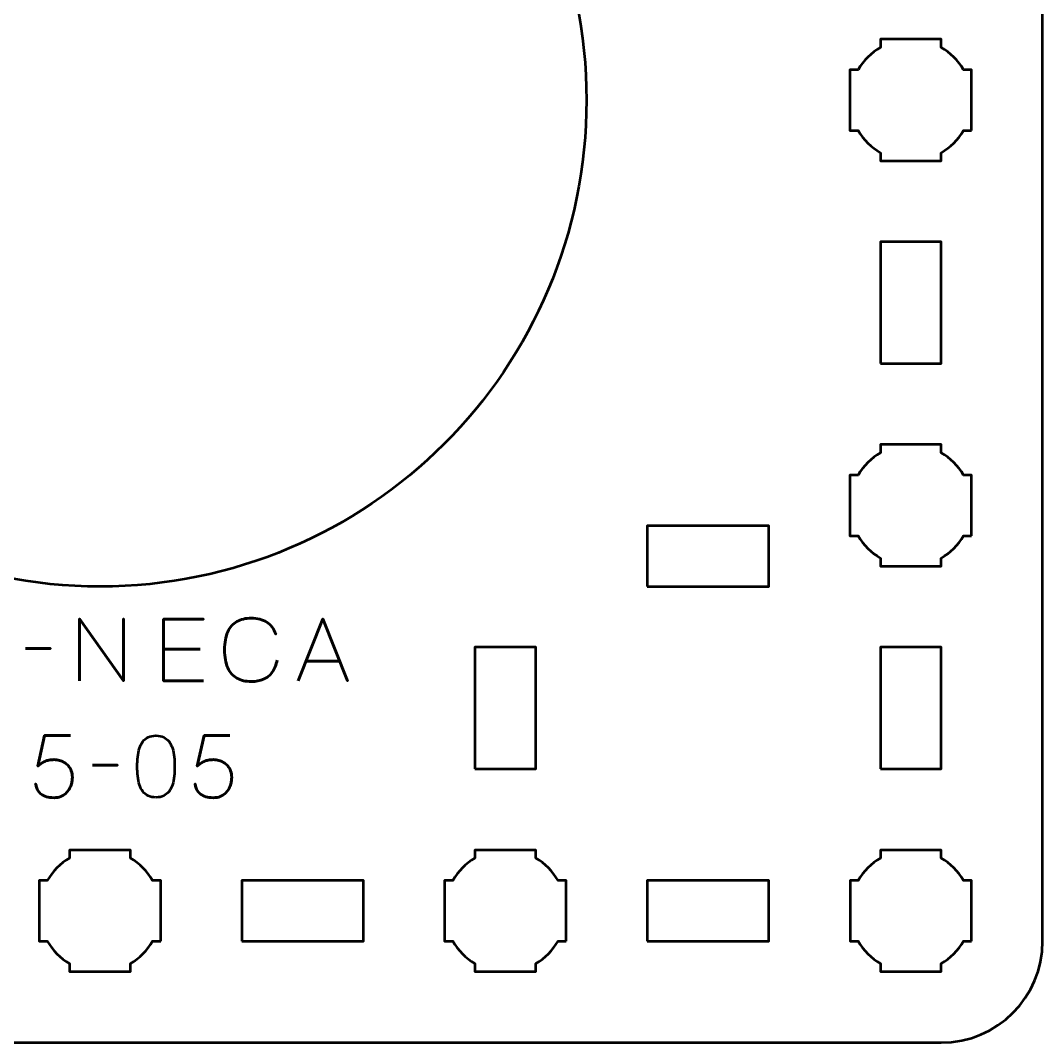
# Model space of a CAD drawing. Header units: centimetres. Extents: x -15.15 to -5.85, y -19.5 to -10.2.
# Drawn here: x -10.89 to -5.85, y -19.5 to -14.46 of the extents above; entities that cross this region are included whole.
import ezdxf

# ---------------------------------------------------------------- set-up
doc = ezdxf.new("R2010")
doc.units = ezdxf.units.CM
doc.header["$MEASUREMENT"] = 0
doc.layers.add('Layer 1', color=7, linetype='Continuous')

msp = doc.modelspace()

# ---------------------------------------------------------------- linework, layer by layer
at = {"layer": 'Layer 1', "lineweight": 53}
msp.add_ellipse((-10.5, -14.84998), major_axis=(0, 2.4), ratio=1, dxfattribs=at)
for points, knots in [([(-15.14999, -18.9999), (-15.14999, -18.9999), (-15.14999, -10.69994), (-15.14999, -10.69994), (-15.14999, -10.69994), (-15.14999, -10.42297), (-14.92689, -10.19998), (-14.64989, -10.19998), (-14.64989, -10.19998), (-14.64989, -10.19998), (-6.34998, -10.19998), (-6.34998, -10.19998), (-6.34998, -10.19998), (-6.07297, -10.19998), (-5.85002, -10.42297), (-5.85002, -10.69994), (-5.85002, -10.69994), (-5.85002, -10.69994), (-5.85002, -18.9999), (-5.85002, -18.9999), (-5.85002, -18.9999), (-5.85002, -19.2769), (-6.07297, -19.49999), (-6.34998, -19.49999), (-6.34998, -19.49999), (-6.34998, -19.49999), (-14.64989, -19.49999), (-14.64989, -19.49999), (-14.64989, -19.49999), (-14.92689, -19.49999), (-15.14999, -19.2769), (-15.14999, -18.9999)], [0, 0, 0, 0, 0.125, 0.125, 0.125, 0.125, 0.25, 0.25, 0.25, 0.25, 0.375, 0.375, 0.375, 0.375, 0.5, 0.5, 0.5, 0.5, 0.625, 0.625, 0.625, 0.625, 0.75, 0.75, 0.75, 0.75, 0.875, 0.875, 0.875, 0.875, 1, 1, 1, 1]), ([(-6.19996, -14.99994), (-6.19996, -14.99994), (-6.24007, -14.99994), (-6.24007, -14.99994), (-6.24007, -14.99994), (-6.26639, -15.04556), (-6.30441, -15.08344), (-6.34989, -15.10976), (-6.34989, -15.10976), (-6.34989, -15.10976), (-6.34989, -15.15001), (-6.34989, -15.15001), (-6.34989, -15.15001), (-6.34989, -15.15001), (-6.49996, -15.15001), (-6.49996, -15.15001), (-6.49996, -15.15001), (-6.49996, -15.15001), (-6.64989, -15.15001), (-6.64989, -15.15001), (-6.64989, -15.15001), (-6.64989, -15.15001), (-6.64989, -15.10976), (-6.64989, -15.10976), (-6.64989, -15.10976), (-6.6955, -15.08344), (-6.73343, -15.04556), (-6.75975, -14.99994), (-6.75975, -14.99994), (-6.75975, -14.99994), (-6.79996, -14.99994), (-6.79996, -14.99994), (-6.79996, -14.99994), (-6.79996, -14.99994), (-6.79996, -14.85001), (-6.79996, -14.85001), (-6.79996, -14.85001), (-6.79996, -14.85001), (-6.79996, -14.69994), (-6.79996, -14.69994), (-6.79996, -14.69994), (-6.79996, -14.69994), (-6.75975, -14.69994), (-6.75975, -14.69994), (-6.75975, -14.69994), (-6.73343, -14.65447), (-6.6955, -14.61644), (-6.64989, -14.59012), (-6.64989, -14.59012), (-6.64989, -14.59012), (-6.64989, -14.55001), (-6.64989, -14.55001), (-6.64989, -14.55001), (-6.64989, -14.55001), (-6.49996, -14.55001), (-6.49996, -14.55001), (-6.49996, -14.55001), (-6.49996, -14.55001), (-6.34989, -14.55001), (-6.34989, -14.55001), (-6.34989, -14.55001), (-6.34989, -14.55001), (-6.34989, -14.59012), (-6.34989, -14.59012), (-6.34989, -14.59012), (-6.30441, -14.61644), (-6.26639, -14.65447), (-6.24007, -14.69994), (-6.24007, -14.69994), (-6.24007, -14.69994), (-6.19996, -14.69994), (-6.19996, -14.69994), (-6.19996, -14.69994), (-6.19996, -14.69994), (-6.19996, -14.85001), (-6.19996, -14.85001), (-6.19996, -14.85001), (-6.19996, -14.85001), (-6.19996, -14.99994), (-6.19996, -14.99994)], [0, 0, 0, 0, 0.05, 0.05, 0.05, 0.05, 0.1, 0.1, 0.1, 0.1, 0.15, 0.15, 0.15, 0.15, 0.2, 0.2, 0.2, 0.2, 0.25, 0.25, 0.25, 0.25, 0.3, 0.3, 0.3, 0.3, 0.35, 0.35, 0.35, 0.35, 0.4, 0.4, 0.4, 0.4, 0.45, 0.45, 0.45, 0.45, 0.5, 0.5, 0.5, 0.5, 0.55, 0.55, 0.55, 0.55, 0.6, 0.6, 0.6, 0.6, 0.65, 0.65, 0.65, 0.65, 0.7, 0.7, 0.7, 0.7, 0.75, 0.75, 0.75, 0.75, 0.8, 0.8, 0.8, 0.8, 0.85, 0.85, 0.85, 0.85, 0.9, 0.9, 0.9, 0.9, 0.95, 0.95, 0.95, 0.95, 1, 1, 1, 1]), ([(-6.64989, -16.14993), (-6.64989, -16.14993), (-6.64989, -15.54992), (-6.64989, -15.54992), (-6.64989, -15.54992), (-6.64989, -15.54992), (-6.34989, -15.54992), (-6.34989, -15.54992), (-6.34989, -15.54992), (-6.34989, -15.54992), (-6.34989, -16.14993), (-6.34989, -16.14993), (-6.34989, -16.14993), (-6.34989, -16.14993), (-6.64989, -16.14993), (-6.64989, -16.14993)], [0, 0, 0, 0, 0.25, 0.25, 0.25, 0.25, 0.5, 0.5, 0.5, 0.5, 0.75, 0.75, 0.75, 0.75, 1, 1, 1, 1]), ([(-6.19996, -16.9999), (-6.19996, -16.9999), (-6.24007, -16.9999), (-6.24007, -16.9999), (-6.24007, -16.9999), (-6.26639, -17.04551), (-6.30441, -17.08343), (-6.34989, -17.10975), (-6.34989, -17.10975), (-6.34989, -17.10975), (-6.34989, -17.14997), (-6.34989, -17.14997), (-6.34989, -17.14997), (-6.34989, -17.14997), (-6.49996, -17.14997), (-6.49996, -17.14997), (-6.49996, -17.14997), (-6.49996, -17.14997), (-6.64989, -17.14997), (-6.64989, -17.14997), (-6.64989, -17.14997), (-6.64989, -17.14997), (-6.64989, -17.10975), (-6.64989, -17.10975), (-6.64989, -17.10975), (-6.6955, -17.08343), (-6.73343, -17.04551), (-6.75975, -16.9999), (-6.75975, -16.9999), (-6.75975, -16.9999), (-6.79996, -16.9999), (-6.79996, -16.9999), (-6.79996, -16.9999), (-6.79996, -16.9999), (-6.79996, -16.84997), (-6.79996, -16.84997), (-6.79996, -16.84997), (-6.79996, -16.84997), (-6.79996, -16.69989), (-6.79996, -16.69989), (-6.79996, -16.69989), (-6.79996, -16.69989), (-6.75975, -16.69989), (-6.75975, -16.69989), (-6.75975, -16.69989), (-6.73343, -16.65442), (-6.6955, -16.61639), (-6.64989, -16.59007), (-6.64989, -16.59007), (-6.64989, -16.59007), (-6.64989, -16.54996), (-6.64989, -16.54996), (-6.64989, -16.54996), (-6.64989, -16.54996), (-6.49996, -16.54996), (-6.49996, -16.54996), (-6.49996, -16.54996), (-6.49996, -16.54996), (-6.34989, -16.54996), (-6.34989, -16.54996), (-6.34989, -16.54996), (-6.34989, -16.54996), (-6.34989, -16.59007), (-6.34989, -16.59007), (-6.34989, -16.59007), (-6.30441, -16.61639), (-6.26639, -16.65442), (-6.24007, -16.69989), (-6.24007, -16.69989), (-6.24007, -16.69989), (-6.19996, -16.69989), (-6.19996, -16.69989), (-6.19996, -16.69989), (-6.19996, -16.69989), (-6.19996, -16.84997), (-6.19996, -16.84997), (-6.19996, -16.84997), (-6.19996, -16.84997), (-6.19996, -16.9999), (-6.19996, -16.9999)], [0, 0, 0, 0, 0.05, 0.05, 0.05, 0.05, 0.1, 0.1, 0.1, 0.1, 0.15, 0.15, 0.15, 0.15, 0.2, 0.2, 0.2, 0.2, 0.25, 0.25, 0.25, 0.25, 0.3, 0.3, 0.3, 0.3, 0.35, 0.35, 0.35, 0.35, 0.4, 0.4, 0.4, 0.4, 0.45, 0.45, 0.45, 0.45, 0.5, 0.5, 0.5, 0.5, 0.55, 0.55, 0.55, 0.55, 0.6, 0.6, 0.6, 0.6, 0.65, 0.65, 0.65, 0.65, 0.7, 0.7, 0.7, 0.7, 0.75, 0.75, 0.75, 0.75, 0.8, 0.8, 0.8, 0.8, 0.85, 0.85, 0.85, 0.85, 0.9, 0.9, 0.9, 0.9, 0.95, 0.95, 0.95, 0.95, 1, 1, 1, 1]), ([(-7.79994, -17.24994), (-7.79994, -17.24994), (-7.79994, -16.94994), (-7.79994, -16.94994), (-7.79994, -16.94994), (-7.79994, -16.94994), (-7.19995, -16.94994), (-7.19995, -16.94994), (-7.19995, -16.94994), (-7.19995, -16.94994), (-7.19995, -17.24994), (-7.19995, -17.24994), (-7.19995, -17.24994), (-7.19995, -17.24994), (-7.79994, -17.24994), (-7.79994, -17.24994)], [0, 0, 0, 0, 0.25, 0.25, 0.25, 0.25, 0.5, 0.5, 0.5, 0.5, 0.75, 0.75, 0.75, 0.75, 1, 1, 1, 1]), ([(-8.64989, -18.14993), (-8.64989, -18.14993), (-8.64989, -17.54992), (-8.64989, -17.54992), (-8.64989, -17.54992), (-8.64989, -17.54992), (-8.34989, -17.54992), (-8.34989, -17.54992), (-8.34989, -17.54992), (-8.34989, -17.54992), (-8.34989, -18.14993), (-8.34989, -18.14993), (-8.34989, -18.14993), (-8.34989, -18.14993), (-8.64989, -18.14993), (-8.64989, -18.14993)], [0, 0, 0, 0, 0.25, 0.25, 0.25, 0.25, 0.5, 0.5, 0.5, 0.5, 0.75, 0.75, 0.75, 0.75, 1, 1, 1, 1]), ([(-6.64989, -18.14995), (-6.64989, -18.14995), (-6.64989, -17.54995), (-6.64989, -17.54995), (-6.64989, -17.54995), (-6.64989, -17.54995), (-6.34989, -17.54995), (-6.34989, -17.54995), (-6.34989, -17.54995), (-6.34989, -17.54995), (-6.34989, -18.14995), (-6.34989, -18.14995), (-6.34989, -18.14995), (-6.34989, -18.14995), (-6.64989, -18.14995), (-6.64989, -18.14995)], [0, 0, 0, 0, 0.25, 0.25, 0.25, 0.25, 0.5, 0.5, 0.5, 0.5, 0.75, 0.75, 0.75, 0.75, 1, 1, 1, 1]), ([(-10.19989, -18.99994), (-10.19989, -18.99994), (-10.24015, -18.99994), (-10.24015, -18.99994), (-10.24015, -18.99994), (-10.26646, -19.04556), (-10.30449, -19.08344), (-10.34997, -19.10976), (-10.34997, -19.10976), (-10.34997, -19.10976), (-10.34997, -19.15001), (-10.34997, -19.15001), (-10.34997, -19.15001), (-10.34997, -19.15001), (-10.4999, -19.15001), (-10.4999, -19.15001), (-10.4999, -19.15001), (-10.4999, -19.15001), (-10.64997, -19.15001), (-10.64997, -19.15001), (-10.64997, -19.15001), (-10.64997, -19.15001), (-10.64997, -19.10976), (-10.64997, -19.10976), (-10.64997, -19.10976), (-10.69544, -19.08344), (-10.73347, -19.04556), (-10.75979, -18.99994), (-10.75979, -18.99994), (-10.75979, -18.99994), (-10.7999, -18.99994), (-10.7999, -18.99994), (-10.7999, -18.99994), (-10.7999, -18.99994), (-10.7999, -18.85001), (-10.7999, -18.85001), (-10.7999, -18.85001), (-10.7999, -18.85001), (-10.7999, -18.69994), (-10.7999, -18.69994), (-10.7999, -18.69994), (-10.7999, -18.69994), (-10.75979, -18.69994), (-10.75979, -18.69994), (-10.75979, -18.69994), (-10.73347, -18.65447), (-10.69544, -18.61644), (-10.64997, -18.59012), (-10.64997, -18.59012), (-10.64997, -18.59012), (-10.64997, -18.55001), (-10.64997, -18.55001), (-10.64997, -18.55001), (-10.64997, -18.55001), (-10.4999, -18.55001), (-10.4999, -18.55001), (-10.4999, -18.55001), (-10.4999, -18.55001), (-10.34997, -18.55001), (-10.34997, -18.55001), (-10.34997, -18.55001), (-10.34997, -18.55001), (-10.34997, -18.59012), (-10.34997, -18.59012), (-10.34997, -18.59012), (-10.30449, -18.61644), (-10.26646, -18.65447), (-10.24015, -18.69994), (-10.24015, -18.69994), (-10.24015, -18.69994), (-10.19989, -18.69994), (-10.19989, -18.69994), (-10.19989, -18.69994), (-10.19989, -18.69994), (-10.19989, -18.85001), (-10.19989, -18.85001), (-10.19989, -18.85001), (-10.19989, -18.85001), (-10.19989, -18.99994), (-10.19989, -18.99994)], [0, 0, 0, 0, 0.05, 0.05, 0.05, 0.05, 0.1, 0.1, 0.1, 0.1, 0.15, 0.15, 0.15, 0.15, 0.2, 0.2, 0.2, 0.2, 0.25, 0.25, 0.25, 0.25, 0.3, 0.3, 0.3, 0.3, 0.35, 0.35, 0.35, 0.35, 0.4, 0.4, 0.4, 0.4, 0.45, 0.45, 0.45, 0.45, 0.5, 0.5, 0.5, 0.5, 0.55, 0.55, 0.55, 0.55, 0.6, 0.6, 0.6, 0.6, 0.65, 0.65, 0.65, 0.65, 0.7, 0.7, 0.7, 0.7, 0.75, 0.75, 0.75, 0.75, 0.8, 0.8, 0.8, 0.8, 0.85, 0.85, 0.85, 0.85, 0.9, 0.9, 0.9, 0.9, 0.95, 0.95, 0.95, 0.95, 1, 1, 1, 1]), ([(-8.19989, -18.99994), (-8.19989, -18.99994), (-8.24015, -18.99994), (-8.24015, -18.99994), (-8.24015, -18.99994), (-8.26646, -19.04556), (-8.30449, -19.08344), (-8.34997, -19.10976), (-8.34997, -19.10976), (-8.34997, -19.10976), (-8.34997, -19.15001), (-8.34997, -19.15001), (-8.34997, -19.15001), (-8.34997, -19.15001), (-8.4999, -19.15001), (-8.4999, -19.15001), (-8.4999, -19.15001), (-8.4999, -19.15001), (-8.64997, -19.15001), (-8.64997, -19.15001), (-8.64997, -19.15001), (-8.64997, -19.15001), (-8.64997, -19.10976), (-8.64997, -19.10976), (-8.64997, -19.10976), (-8.69544, -19.08344), (-8.73347, -19.04556), (-8.75979, -18.99994), (-8.75979, -18.99994), (-8.75979, -18.99994), (-8.7999, -18.99994), (-8.7999, -18.99994), (-8.7999, -18.99994), (-8.7999, -18.99994), (-8.7999, -18.85001), (-8.7999, -18.85001), (-8.7999, -18.85001), (-8.7999, -18.85001), (-8.7999, -18.69994), (-8.7999, -18.69994), (-8.7999, -18.69994), (-8.7999, -18.69994), (-8.75979, -18.69994), (-8.75979, -18.69994), (-8.75979, -18.69994), (-8.73347, -18.65447), (-8.69544, -18.61644), (-8.64997, -18.59012), (-8.64997, -18.59012), (-8.64997, -18.59012), (-8.64997, -18.55001), (-8.64997, -18.55001), (-8.64997, -18.55001), (-8.64997, -18.55001), (-8.4999, -18.55001), (-8.4999, -18.55001), (-8.4999, -18.55001), (-8.4999, -18.55001), (-8.34997, -18.55001), (-8.34997, -18.55001), (-8.34997, -18.55001), (-8.34997, -18.55001), (-8.34997, -18.59012), (-8.34997, -18.59012), (-8.34997, -18.59012), (-8.30449, -18.61644), (-8.26646, -18.65447), (-8.24015, -18.69994), (-8.24015, -18.69994), (-8.24015, -18.69994), (-8.19989, -18.69994), (-8.19989, -18.69994), (-8.19989, -18.69994), (-8.19989, -18.69994), (-8.19989, -18.85001), (-8.19989, -18.85001), (-8.19989, -18.85001), (-8.19989, -18.85001), (-8.19989, -18.99994), (-8.19989, -18.99994)], [0, 0, 0, 0, 0.05, 0.05, 0.05, 0.05, 0.1, 0.1, 0.1, 0.1, 0.15, 0.15, 0.15, 0.15, 0.2, 0.2, 0.2, 0.2, 0.25, 0.25, 0.25, 0.25, 0.3, 0.3, 0.3, 0.3, 0.35, 0.35, 0.35, 0.35, 0.4, 0.4, 0.4, 0.4, 0.45, 0.45, 0.45, 0.45, 0.5, 0.5, 0.5, 0.5, 0.55, 0.55, 0.55, 0.55, 0.6, 0.6, 0.6, 0.6, 0.65, 0.65, 0.65, 0.65, 0.7, 0.7, 0.7, 0.7, 0.75, 0.75, 0.75, 0.75, 0.8, 0.8, 0.8, 0.8, 0.85, 0.85, 0.85, 0.85, 0.9, 0.9, 0.9, 0.9, 0.95, 0.95, 0.95, 0.95, 1, 1, 1, 1]), ([(-6.19989, -18.9999), (-6.19989, -18.9999), (-6.24015, -18.9999), (-6.24015, -18.9999), (-6.24015, -18.9999), (-6.26646, -19.04551), (-6.30449, -19.08343), (-6.34997, -19.10975), (-6.34997, -19.10975), (-6.34997, -19.10975), (-6.34997, -19.14997), (-6.34997, -19.14997), (-6.34997, -19.14997), (-6.34997, -19.14997), (-6.4999, -19.14997), (-6.4999, -19.14997), (-6.4999, -19.14997), (-6.4999, -19.14997), (-6.64997, -19.14997), (-6.64997, -19.14997), (-6.64997, -19.14997), (-6.64997, -19.14997), (-6.64997, -19.10975), (-6.64997, -19.10975), (-6.64997, -19.10975), (-6.69544, -19.08343), (-6.73347, -19.04551), (-6.75979, -18.9999), (-6.75979, -18.9999), (-6.75979, -18.9999), (-6.7999, -18.9999), (-6.7999, -18.9999), (-6.7999, -18.9999), (-6.7999, -18.9999), (-6.7999, -18.84997), (-6.7999, -18.84997), (-6.7999, -18.84997), (-6.7999, -18.84997), (-6.7999, -18.69989), (-6.7999, -18.69989), (-6.7999, -18.69989), (-6.7999, -18.69989), (-6.75979, -18.69989), (-6.75979, -18.69989), (-6.75979, -18.69989), (-6.73347, -18.65442), (-6.69544, -18.61639), (-6.64997, -18.59007), (-6.64997, -18.59007), (-6.64997, -18.59007), (-6.64997, -18.54996), (-6.64997, -18.54996), (-6.64997, -18.54996), (-6.64997, -18.54996), (-6.4999, -18.54996), (-6.4999, -18.54996), (-6.4999, -18.54996), (-6.4999, -18.54996), (-6.34997, -18.54996), (-6.34997, -18.54996), (-6.34997, -18.54996), (-6.34997, -18.54996), (-6.34997, -18.59007), (-6.34997, -18.59007), (-6.34997, -18.59007), (-6.30449, -18.61639), (-6.26646, -18.65442), (-6.24015, -18.69989), (-6.24015, -18.69989), (-6.24015, -18.69989), (-6.19989, -18.69989), (-6.19989, -18.69989), (-6.19989, -18.69989), (-6.19989, -18.69989), (-6.19989, -18.84997), (-6.19989, -18.84997), (-6.19989, -18.84997), (-6.19989, -18.84997), (-6.19989, -18.9999), (-6.19989, -18.9999)], [0, 0, 0, 0, 0.05, 0.05, 0.05, 0.05, 0.1, 0.1, 0.1, 0.1, 0.15, 0.15, 0.15, 0.15, 0.2, 0.2, 0.2, 0.2, 0.25, 0.25, 0.25, 0.25, 0.3, 0.3, 0.3, 0.3, 0.35, 0.35, 0.35, 0.35, 0.4, 0.4, 0.4, 0.4, 0.45, 0.45, 0.45, 0.45, 0.5, 0.5, 0.5, 0.5, 0.55, 0.55, 0.55, 0.55, 0.6, 0.6, 0.6, 0.6, 0.65, 0.65, 0.65, 0.65, 0.7, 0.7, 0.7, 0.7, 0.75, 0.75, 0.75, 0.75, 0.8, 0.8, 0.8, 0.8, 0.85, 0.85, 0.85, 0.85, 0.9, 0.9, 0.9, 0.9, 0.95, 0.95, 0.95, 0.95, 1, 1, 1, 1]), ([(-9.79994, -18.99994), (-9.79994, -18.99994), (-9.79994, -18.69994), (-9.79994, -18.69994), (-9.79994, -18.69994), (-9.79994, -18.69994), (-9.19995, -18.69994), (-9.19995, -18.69994), (-9.19995, -18.69994), (-9.19995, -18.69994), (-9.19995, -18.99994), (-9.19995, -18.99994), (-9.19995, -18.99994), (-9.19995, -18.99994), (-9.79994, -18.99994), (-9.79994, -18.99994)], [0, 0, 0, 0, 0.25, 0.25, 0.25, 0.25, 0.5, 0.5, 0.5, 0.5, 0.75, 0.75, 0.75, 0.75, 1, 1, 1, 1]), ([(-7.79994, -18.99994), (-7.79994, -18.99994), (-7.79994, -18.69994), (-7.79994, -18.69994), (-7.79994, -18.69994), (-7.79994, -18.69994), (-7.19995, -18.69994), (-7.19995, -18.69994), (-7.19995, -18.69994), (-7.19995, -18.69994), (-7.19995, -18.99994), (-7.19995, -18.99994), (-7.19995, -18.99994), (-7.19995, -18.99994), (-7.79994, -18.99994), (-7.79994, -18.99994)], [0, 0, 0, 0, 0.25, 0.25, 0.25, 0.25, 0.5, 0.5, 0.5, 0.5, 0.75, 0.75, 0.75, 0.75, 1, 1, 1, 1])]:
    msp.add_open_spline(points, degree=3, knots=knots, dxfattribs=at)
at = {"layer": 'Layer 1', "color": 5, "lineweight": 53}
for points, knots in [([(-10.60118, -17.71517), (-10.60118, -17.71517), (-10.60118, -17.40995), (-10.60118, -17.40995), (-10.60118, -17.40995), (-10.60118, -17.40995), (-10.38359, -17.71517), (-10.38359, -17.71517), (-10.38359, -17.71517), (-10.38359, -17.71517), (-10.38359, -17.40995), (-10.38359, -17.40995), (-10.38359, -17.40995), (-10.38359, -17.40995), (-10.38359, -17.71517), (-10.38359, -17.71517), (-10.38359, -17.71517), (-10.38359, -17.71517), (-10.60118, -17.40995), (-10.60118, -17.40995), (-10.60118, -17.40995), (-10.60118, -17.40995), (-10.60118, -17.71517), (-10.60118, -17.71517)], [0, 0, 0, 0, 0.1666667, 0.1666667, 0.1666667, 0.1666667, 0.3333333, 0.3333333, 0.3333333, 0.3333333, 0.5, 0.5, 0.5, 0.5, 0.6666667, 0.6666667, 0.6666667, 0.6666667, 0.8333333, 0.8333333, 0.8333333, 0.8333333, 1, 1, 1, 1]), ([(-9.98862, -17.71517), (-9.98862, -17.71517), (-10.18589, -17.71517), (-10.18589, -17.71517), (-10.18589, -17.71517), (-10.18589, -17.71517), (-10.18589, -17.41164), (-10.18589, -17.41164), (-10.18589, -17.41164), (-10.18589, -17.41164), (-9.98862, -17.41164), (-9.98862, -17.41164), (-9.98862, -17.41164), (-9.98862, -17.41164), (-10.18589, -17.41164), (-10.18589, -17.41164), (-10.18589, -17.41164), (-10.18589, -17.41164), (-10.18589, -17.71517), (-10.18589, -17.71517), (-10.18589, -17.71517), (-10.18589, -17.71517), (-9.98862, -17.71517), (-9.98862, -17.71517)], [0, 0, 0, 0, 0.1666667, 0.1666667, 0.1666667, 0.1666667, 0.3333333, 0.3333333, 0.3333333, 0.3333333, 0.5, 0.5, 0.5, 0.5, 0.6666667, 0.6666667, 0.6666667, 0.6666667, 0.8333333, 0.8333333, 0.8333333, 0.8333333, 1, 1, 1, 1]), ([(-9.62625, -17.61272), (-9.63077, -17.63692), (-9.63867, -17.65689), (-9.64975, -17.67255), (-9.64975, -17.67255), (-9.66089, -17.68815), (-9.67515, -17.69972), (-9.6925, -17.70727), (-9.6925, -17.70727), (-9.70979, -17.71482), (-9.73011, -17.71863), (-9.75325, -17.71856), (-9.75325, -17.71856), (-9.7814, -17.71863), (-9.80532, -17.71319), (-9.82494, -17.70212), (-9.82494, -17.70212), (-9.84455, -17.69111), (-9.85951, -17.67411), (-9.86981, -17.65104), (-9.86981, -17.65104), (-9.88011, -17.62796), (-9.88526, -17.5984), (-9.88533, -17.56235), (-9.88533, -17.56235), (-9.88526, -17.52644), (-9.88011, -17.49694), (-9.86981, -17.47387), (-9.86981, -17.47387), (-9.85951, -17.4508), (-9.84455, -17.43373), (-9.82494, -17.42265), (-9.82494, -17.42265), (-9.80532, -17.41157), (-9.7814, -17.40607), (-9.75325, -17.40614), (-9.75325, -17.40614), (-9.72312, -17.40607), (-9.69787, -17.41249), (-9.67755, -17.4254), (-9.67755, -17.4254), (-9.6573, -17.43831), (-9.64241, -17.45828), (-9.63303, -17.4853), (-9.63303, -17.4853), (-9.64241, -17.45828), (-9.6573, -17.43831), (-9.67755, -17.4254), (-9.67755, -17.4254), (-9.69787, -17.41249), (-9.72312, -17.40607), (-9.75325, -17.40614), (-9.75325, -17.40614), (-9.7814, -17.40607), (-9.80532, -17.41157), (-9.82494, -17.42265), (-9.82494, -17.42265), (-9.84455, -17.43373), (-9.85951, -17.4508), (-9.86981, -17.47387), (-9.86981, -17.47387), (-9.88011, -17.49694), (-9.88526, -17.52644), (-9.88533, -17.56235), (-9.88533, -17.56235), (-9.88526, -17.5984), (-9.88011, -17.62796), (-9.86981, -17.65104), (-9.86981, -17.65104), (-9.85951, -17.67411), (-9.84455, -17.69111), (-9.82494, -17.70212), (-9.82494, -17.70212), (-9.80532, -17.71319), (-9.7814, -17.71863), (-9.75325, -17.71856), (-9.75325, -17.71856), (-9.73011, -17.71863), (-9.70979, -17.71482), (-9.6925, -17.70727), (-9.6925, -17.70727), (-9.67515, -17.69972), (-9.66089, -17.68815), (-9.64975, -17.67255), (-9.64975, -17.67255), (-9.63867, -17.65689), (-9.63077, -17.63692), (-9.62625, -17.61272)], [0, 0, 0, 0, 0.0454545, 0.0454545, 0.0454545, 0.0454545, 0.0909091, 0.0909091, 0.0909091, 0.0909091, 0.1363636, 0.1363636, 0.1363636, 0.1363636, 0.1818182, 0.1818182, 0.1818182, 0.1818182, 0.2272727, 0.2272727, 0.2272727, 0.2272727, 0.2727273, 0.2727273, 0.2727273, 0.2727273, 0.3181818, 0.3181818, 0.3181818, 0.3181818, 0.3636364, 0.3636364, 0.3636364, 0.3636364, 0.4090909, 0.4090909, 0.4090909, 0.4090909, 0.4545455, 0.4545455, 0.4545455, 0.4545455, 0.5, 0.5, 0.5, 0.5, 0.5454545, 0.5454545, 0.5454545, 0.5454545, 0.5909091, 0.5909091, 0.5909091, 0.5909091, 0.6363636, 0.6363636, 0.6363636, 0.6363636, 0.6818182, 0.6818182, 0.6818182, 0.6818182, 0.7272727, 0.7272727, 0.7272727, 0.7272727, 0.7727273, 0.7727273, 0.7727273, 0.7727273, 0.8181818, 0.8181818, 0.8181818, 0.8181818, 0.8636364, 0.8636364, 0.8636364, 0.8636364, 0.9090909, 0.9090909, 0.9090909, 0.9090909, 0.9545455, 0.9545455, 0.9545455, 0.9545455, 1, 1, 1, 1]), ([(-9.52211, -17.71517), (-9.52211, -17.71517), (-9.40104, -17.40995), (-9.40104, -17.40995), (-9.40104, -17.40995), (-9.40104, -17.40995), (-9.27954, -17.71517), (-9.27954, -17.71517), (-9.27954, -17.71517), (-9.27954, -17.71517), (-9.40104, -17.40995), (-9.40104, -17.40995), (-9.40104, -17.40995), (-9.40104, -17.40995), (-9.52211, -17.71517), (-9.52211, -17.71517)], [0, 0, 0, 0, 0.25, 0.25, 0.25, 0.25, 0.5, 0.5, 0.5, 0.5, 0.75, 0.75, 0.75, 0.75, 1, 1, 1, 1]), ([(-10.86703, -17.55557), (-10.86703, -17.55557), (-10.74384, -17.55557), (-10.74384, -17.55557), (-10.74384, -17.55557), (-10.74384, -17.55557), (-10.86703, -17.55557), (-10.86703, -17.55557)], [0, 0, 0, 0, 0.5, 0.5, 0.5, 0.5, 1, 1, 1, 1]), ([(-10.00555, -17.55896), (-10.00555, -17.55896), (-10.18589, -17.55896), (-10.18589, -17.55896), (-10.18589, -17.55896), (-10.18589, -17.55896), (-10.00555, -17.55896), (-10.00555, -17.55896)], [0, 0, 0, 0, 0.5, 0.5, 0.5, 0.5, 1, 1, 1, 1]), ([(-9.48401, -17.61907), (-9.48401, -17.61907), (-9.31807, -17.61907), (-9.31807, -17.61907), (-9.31807, -17.61907), (-9.31807, -17.61907), (-9.48401, -17.61907), (-9.48401, -17.61907)], [0, 0, 0, 0, 0.5, 0.5, 0.5, 0.5, 1, 1, 1, 1]), ([(-10.64584, -17.98526), (-10.64584, -17.98526), (-10.77284, -17.98526), (-10.77284, -17.98526), (-10.77284, -17.98526), (-10.77284, -17.98526), (-10.80671, -18.13681), (-10.80671, -18.13681), (-10.80671, -18.13681), (-10.80078, -18.13173), (-10.79514, -18.12715), (-10.7897, -18.12312), (-10.7897, -18.12312), (-10.78434, -18.1191), (-10.7787, -18.11572), (-10.7727, -18.11289), (-10.7727, -18.11289), (-10.76677, -18.11007), (-10.76, -18.10795), (-10.75238, -18.10647), (-10.75238, -18.10647), (-10.74483, -18.10499), (-10.7358, -18.10421), (-10.72543, -18.10421), (-10.72543, -18.10421), (-10.71696, -18.10421), (-10.70849, -18.10534), (-10.70003, -18.10767), (-10.70003, -18.10767), (-10.69156, -18.10993), (-10.68352, -18.11339), (-10.6759, -18.11797), (-10.6759, -18.11797), (-10.66821, -18.12263), (-10.66143, -18.12842), (-10.65551, -18.1354), (-10.65551, -18.1354), (-10.64951, -18.14239), (-10.64478, -18.15057), (-10.6414, -18.15995), (-10.6414, -18.15995), (-10.63794, -18.16934), (-10.63618, -18.17999), (-10.63611, -18.19184), (-10.63611, -18.19184), (-10.63603, -18.19622), (-10.63653, -18.20172), (-10.63752, -18.20821), (-10.63752, -18.20821), (-10.63843, -18.2147), (-10.64013, -18.22176), (-10.64253, -18.22924), (-10.64253, -18.22924), (-10.64492, -18.23672), (-10.64831, -18.24413), (-10.65261, -18.25146), (-10.65261, -18.25146), (-10.65692, -18.2588), (-10.66242, -18.2655), (-10.66905, -18.27157), (-10.66905, -18.27157), (-10.67569, -18.27764), (-10.68373, -18.28251), (-10.69311, -18.28618), (-10.69311, -18.28618), (-10.70257, -18.28977), (-10.71365, -18.29168), (-10.72627, -18.29175), (-10.72627, -18.29175), (-10.74137, -18.29168), (-10.75407, -18.29006), (-10.76437, -18.28702), (-10.76437, -18.28702), (-10.77468, -18.28392), (-10.78307, -18.2799), (-10.78956, -18.27482), (-10.78956, -18.27482), (-10.79612, -18.26974), (-10.8012, -18.26416), (-10.80487, -18.2581), (-10.80487, -18.2581), (-10.80854, -18.25203), (-10.81129, -18.24596), (-10.81313, -18.23989), (-10.81313, -18.23989), (-10.81496, -18.23382), (-10.81637, -18.22825), (-10.81729, -18.22317), (-10.81729, -18.22317), (-10.81637, -18.22825), (-10.81496, -18.23382), (-10.81313, -18.23989), (-10.81313, -18.23989), (-10.81129, -18.24596), (-10.80854, -18.25203), (-10.80487, -18.2581), (-10.80487, -18.2581), (-10.8012, -18.26416), (-10.79612, -18.26974), (-10.78956, -18.27482), (-10.78956, -18.27482), (-10.78307, -18.2799), (-10.77468, -18.28392), (-10.76437, -18.28702), (-10.76437, -18.28702), (-10.75407, -18.29006), (-10.74137, -18.29168), (-10.72627, -18.29175), (-10.72627, -18.29175), (-10.71365, -18.29168), (-10.70257, -18.28977), (-10.69311, -18.28618), (-10.69311, -18.28618), (-10.68373, -18.28251), (-10.67569, -18.27764), (-10.66905, -18.27157), (-10.66905, -18.27157), (-10.66242, -18.2655), (-10.65692, -18.2588), (-10.65261, -18.25146), (-10.65261, -18.25146), (-10.64831, -18.24413), (-10.64492, -18.23672), (-10.64253, -18.22924), (-10.64253, -18.22924), (-10.64013, -18.22176), (-10.63843, -18.2147), (-10.63752, -18.20821), (-10.63752, -18.20821), (-10.63653, -18.20172), (-10.63603, -18.19622), (-10.63611, -18.19184), (-10.63611, -18.19184), (-10.63618, -18.17999), (-10.63794, -18.16934), (-10.6414, -18.15995), (-10.6414, -18.15995), (-10.64478, -18.15057), (-10.64951, -18.14239), (-10.65551, -18.1354), (-10.65551, -18.1354), (-10.66143, -18.12842), (-10.66821, -18.12263), (-10.6759, -18.11797), (-10.6759, -18.11797), (-10.68352, -18.11339), (-10.69156, -18.10993), (-10.70003, -18.10767), (-10.70003, -18.10767), (-10.70849, -18.10534), (-10.71696, -18.10421), (-10.72543, -18.10421), (-10.72543, -18.10421), (-10.7358, -18.10421), (-10.74483, -18.10499), (-10.75238, -18.10647), (-10.75238, -18.10647), (-10.76, -18.10795), (-10.76677, -18.11007), (-10.7727, -18.11289), (-10.7727, -18.11289), (-10.7787, -18.11572), (-10.78434, -18.1191), (-10.7897, -18.12312), (-10.7897, -18.12312), (-10.79514, -18.12715), (-10.80078, -18.13173), (-10.80671, -18.13681), (-10.80671, -18.13681), (-10.80671, -18.13681), (-10.77284, -17.98526), (-10.77284, -17.98526), (-10.77284, -17.98526), (-10.77284, -17.98526), (-10.64584, -17.98526), (-10.64584, -17.98526)], [0, 0, 0, 0, 0.0227273, 0.0227273, 0.0227273, 0.0227273, 0.0454545, 0.0454545, 0.0454545, 0.0454545, 0.0681818, 0.0681818, 0.0681818, 0.0681818, 0.0909091, 0.0909091, 0.0909091, 0.0909091, 0.1136364, 0.1136364, 0.1136364, 0.1136364, 0.1363636, 0.1363636, 0.1363636, 0.1363636, 0.1590909, 0.1590909, 0.1590909, 0.1590909, 0.1818182, 0.1818182, 0.1818182, 0.1818182, 0.2045455, 0.2045455, 0.2045455, 0.2045455, 0.2272727, 0.2272727, 0.2272727, 0.2272727, 0.25, 0.25, 0.25, 0.25, 0.2727273, 0.2727273, 0.2727273, 0.2727273, 0.2954545, 0.2954545, 0.2954545, 0.2954545, 0.3181818, 0.3181818, 0.3181818, 0.3181818, 0.3409091, 0.3409091, 0.3409091, 0.3409091, 0.3636364, 0.3636364, 0.3636364, 0.3636364, 0.3863636, 0.3863636, 0.3863636, 0.3863636, 0.4090909, 0.4090909, 0.4090909, 0.4090909, 0.4318182, 0.4318182, 0.4318182, 0.4318182, 0.4545455, 0.4545455, 0.4545455, 0.4545455, 0.4772727, 0.4772727, 0.4772727, 0.4772727, 0.5, 0.5, 0.5, 0.5, 0.5227273, 0.5227273, 0.5227273, 0.5227273, 0.5454545, 0.5454545, 0.5454545, 0.5454545, 0.5681818, 0.5681818, 0.5681818, 0.5681818, 0.5909091, 0.5909091, 0.5909091, 0.5909091, 0.6136364, 0.6136364, 0.6136364, 0.6136364, 0.6363636, 0.6363636, 0.6363636, 0.6363636, 0.6590909, 0.6590909, 0.6590909, 0.6590909, 0.6818182, 0.6818182, 0.6818182, 0.6818182, 0.7045455, 0.7045455, 0.7045455, 0.7045455, 0.7272727, 0.7272727, 0.7272727, 0.7272727, 0.75, 0.75, 0.75, 0.75, 0.7727273, 0.7727273, 0.7727273, 0.7727273, 0.7954545, 0.7954545, 0.7954545, 0.7954545, 0.8181818, 0.8181818, 0.8181818, 0.8181818, 0.8409091, 0.8409091, 0.8409091, 0.8409091, 0.8636364, 0.8636364, 0.8636364, 0.8636364, 0.8863636, 0.8863636, 0.8863636, 0.8863636, 0.9090909, 0.9090909, 0.9090909, 0.9090909, 0.9318182, 0.9318182, 0.9318182, 0.9318182, 0.9545455, 0.9545455, 0.9545455, 0.9545455, 0.9772727, 0.9772727, 0.9772727, 0.9772727, 1, 1, 1, 1]), ([(-10.22378, -18.29048), (-10.20897, -18.29041), (-10.1962, -18.2878), (-10.18554, -18.28272), (-10.18554, -18.28272), (-10.17496, -18.27764), (-10.16614, -18.27037), (-10.15909, -18.26113), (-10.15909, -18.26113), (-10.1521, -18.25182), (-10.1466, -18.24081), (-10.14251, -18.22811), (-10.14251, -18.22811), (-10.13848, -18.21541), (-10.13559, -18.20151), (-10.13397, -18.18627), (-10.13397, -18.18627), (-10.13227, -18.17103), (-10.13143, -18.15501), (-10.1315, -18.13808), (-10.1315, -18.13808), (-10.13143, -18.12122), (-10.13227, -18.1052), (-10.13397, -18.09003), (-10.13397, -18.09003), (-10.13559, -18.07486), (-10.13848, -18.06089), (-10.14251, -18.04819), (-10.14251, -18.04819), (-10.1466, -18.03556), (-10.1521, -18.02456), (-10.15909, -18.01517), (-10.15909, -18.01517), (-10.16614, -18.00586), (-10.17496, -17.99859), (-10.18554, -17.99351), (-10.18554, -17.99351), (-10.1962, -17.98836), (-10.20897, -17.98575), (-10.22378, -17.98568), (-10.22378, -17.98568), (-10.2386, -17.98575), (-10.25137, -17.98836), (-10.26203, -17.99351), (-10.26203, -17.99351), (-10.27261, -17.99859), (-10.28143, -18.00586), (-10.28848, -18.01517), (-10.28848, -18.01517), (-10.29547, -18.02456), (-10.30097, -18.03556), (-10.30506, -18.04819), (-10.30506, -18.04819), (-10.30909, -18.06089), (-10.31198, -18.07486), (-10.3136, -18.09003), (-10.3136, -18.09003), (-10.31529, -18.1052), (-10.31614, -18.12122), (-10.31607, -18.13808), (-10.31607, -18.13808), (-10.31614, -18.15501), (-10.31529, -18.17103), (-10.3136, -18.18627), (-10.3136, -18.18627), (-10.31198, -18.20151), (-10.30909, -18.21541), (-10.30506, -18.22811), (-10.30506, -18.22811), (-10.30097, -18.24081), (-10.29547, -18.25182), (-10.28848, -18.26113), (-10.28848, -18.26113), (-10.28143, -18.27037), (-10.27261, -18.27764), (-10.26203, -18.28272), (-10.26203, -18.28272), (-10.25137, -18.2878), (-10.2386, -18.29041), (-10.22378, -18.29048)], [0, 0, 0, 0, 0.05, 0.05, 0.05, 0.05, 0.1, 0.1, 0.1, 0.1, 0.15, 0.15, 0.15, 0.15, 0.2, 0.2, 0.2, 0.2, 0.25, 0.25, 0.25, 0.25, 0.3, 0.3, 0.3, 0.3, 0.35, 0.35, 0.35, 0.35, 0.4, 0.4, 0.4, 0.4, 0.45, 0.45, 0.45, 0.45, 0.5, 0.5, 0.5, 0.5, 0.55, 0.55, 0.55, 0.55, 0.6, 0.6, 0.6, 0.6, 0.65, 0.65, 0.65, 0.65, 0.7, 0.7, 0.7, 0.7, 0.75, 0.75, 0.75, 0.75, 0.8, 0.8, 0.8, 0.8, 0.85, 0.85, 0.85, 0.85, 0.9, 0.9, 0.9, 0.9, 0.95, 0.95, 0.95, 0.95, 1, 1, 1, 1]), ([(-10.22378, -18.29048), (-10.20897, -18.29041), (-10.1962, -18.2878), (-10.18554, -18.28272), (-10.18554, -18.28272), (-10.17496, -18.27764), (-10.16614, -18.27037), (-10.15909, -18.26113), (-10.15909, -18.26113), (-10.1521, -18.25182), (-10.1466, -18.24081), (-10.14251, -18.22811), (-10.14251, -18.22811), (-10.13848, -18.21541), (-10.13559, -18.20151), (-10.13397, -18.18627), (-10.13397, -18.18627), (-10.13227, -18.17103), (-10.13143, -18.15501), (-10.1315, -18.13808), (-10.1315, -18.13808), (-10.13143, -18.12122), (-10.13227, -18.1052), (-10.13397, -18.09003), (-10.13397, -18.09003), (-10.13559, -18.07486), (-10.13848, -18.06089), (-10.14251, -18.04819), (-10.14251, -18.04819), (-10.1466, -18.03556), (-10.1521, -18.02456), (-10.15909, -18.01517), (-10.15909, -18.01517), (-10.16614, -18.00586), (-10.17496, -17.99859), (-10.18554, -17.99351), (-10.18554, -17.99351), (-10.1962, -17.98836), (-10.20897, -17.98575), (-10.22378, -17.98568), (-10.22378, -17.98568), (-10.2386, -17.98575), (-10.25137, -17.98836), (-10.26203, -17.99351), (-10.26203, -17.99351), (-10.27261, -17.99859), (-10.28143, -18.00586), (-10.28848, -18.01517), (-10.28848, -18.01517), (-10.29547, -18.02456), (-10.30097, -18.03556), (-10.30506, -18.04819), (-10.30506, -18.04819), (-10.30909, -18.06089), (-10.31198, -18.07486), (-10.3136, -18.09003), (-10.3136, -18.09003), (-10.31529, -18.1052), (-10.31614, -18.12122), (-10.31607, -18.13808), (-10.31607, -18.13808), (-10.31614, -18.15501), (-10.31529, -18.17103), (-10.3136, -18.18627), (-10.3136, -18.18627), (-10.31198, -18.20151), (-10.30909, -18.21541), (-10.30506, -18.22811), (-10.30506, -18.22811), (-10.30097, -18.24081), (-10.29547, -18.25182), (-10.28848, -18.26113), (-10.28848, -18.26113), (-10.28143, -18.27037), (-10.27261, -18.27764), (-10.26203, -18.28272), (-10.26203, -18.28272), (-10.25137, -18.2878), (-10.2386, -18.29041), (-10.22378, -18.29048)], [0, 0, 0, 0, 0.05, 0.05, 0.05, 0.05, 0.1, 0.1, 0.1, 0.1, 0.15, 0.15, 0.15, 0.15, 0.2, 0.2, 0.2, 0.2, 0.25, 0.25, 0.25, 0.25, 0.3, 0.3, 0.3, 0.3, 0.35, 0.35, 0.35, 0.35, 0.4, 0.4, 0.4, 0.4, 0.45, 0.45, 0.45, 0.45, 0.5, 0.5, 0.5, 0.5, 0.55, 0.55, 0.55, 0.55, 0.6, 0.6, 0.6, 0.6, 0.65, 0.65, 0.65, 0.65, 0.7, 0.7, 0.7, 0.7, 0.75, 0.75, 0.75, 0.75, 0.8, 0.8, 0.8, 0.8, 0.85, 0.85, 0.85, 0.85, 0.9, 0.9, 0.9, 0.9, 0.95, 0.95, 0.95, 0.95, 1, 1, 1, 1]), ([(-9.85972, -17.98526), (-9.85972, -17.98526), (-9.98672, -17.98526), (-9.98672, -17.98526), (-9.98672, -17.98526), (-9.98672, -17.98526), (-10.02059, -18.13681), (-10.02059, -18.13681), (-10.02059, -18.13681), (-10.01466, -18.13173), (-10.00902, -18.12715), (-10.00358, -18.12312), (-10.00358, -18.12312), (-9.99822, -18.1191), (-9.99258, -18.11572), (-9.98658, -18.11289), (-9.98658, -18.11289), (-9.98065, -18.11007), (-9.97388, -18.10795), (-9.96626, -18.10647), (-9.96626, -18.10647), (-9.95871, -18.10499), (-9.94968, -18.10421), (-9.93931, -18.10421), (-9.93931, -18.10421), (-9.93084, -18.10421), (-9.92237, -18.10534), (-9.91391, -18.10767), (-9.91391, -18.10767), (-9.90544, -18.10993), (-9.8974, -18.11339), (-9.88978, -18.11797), (-9.88978, -18.11797), (-9.88209, -18.12263), (-9.87531, -18.12842), (-9.86939, -18.1354), (-9.86939, -18.1354), (-9.86339, -18.14239), (-9.85866, -18.15057), (-9.85528, -18.15995), (-9.85528, -18.15995), (-9.85182, -18.16934), (-9.85006, -18.17999), (-9.84999, -18.19184), (-9.84999, -18.19184), (-9.84991, -18.19622), (-9.85041, -18.20172), (-9.8514, -18.20821), (-9.8514, -18.20821), (-9.85231, -18.2147), (-9.85401, -18.22176), (-9.85641, -18.22924), (-9.85641, -18.22924), (-9.8588, -18.23672), (-9.86219, -18.24413), (-9.86649, -18.25146), (-9.86649, -18.25146), (-9.8708, -18.2588), (-9.8763, -18.2655), (-9.88293, -18.27157), (-9.88293, -18.27157), (-9.88957, -18.27764), (-9.89761, -18.28251), (-9.90699, -18.28618), (-9.90699, -18.28618), (-9.91645, -18.28977), (-9.92753, -18.29168), (-9.94015, -18.29175), (-9.94015, -18.29175), (-9.95525, -18.29168), (-9.96795, -18.29006), (-9.97825, -18.28702), (-9.97825, -18.28702), (-9.98856, -18.28392), (-9.99695, -18.2799), (-10.00344, -18.27482), (-10.00344, -18.27482), (-10.01, -18.26974), (-10.01508, -18.26416), (-10.01875, -18.2581), (-10.01875, -18.2581), (-10.02242, -18.25203), (-10.02517, -18.24596), (-10.02701, -18.23989), (-10.02701, -18.23989), (-10.02884, -18.23382), (-10.03025, -18.22825), (-10.03117, -18.22317), (-10.03117, -18.22317), (-10.03025, -18.22825), (-10.02884, -18.23382), (-10.02701, -18.23989), (-10.02701, -18.23989), (-10.02517, -18.24596), (-10.02242, -18.25203), (-10.01875, -18.2581), (-10.01875, -18.2581), (-10.01508, -18.26416), (-10.01, -18.26974), (-10.00344, -18.27482), (-10.00344, -18.27482), (-9.99695, -18.2799), (-9.98856, -18.28392), (-9.97825, -18.28702), (-9.97825, -18.28702), (-9.96795, -18.29006), (-9.95525, -18.29168), (-9.94015, -18.29175), (-9.94015, -18.29175), (-9.92753, -18.29168), (-9.91645, -18.28977), (-9.90699, -18.28618), (-9.90699, -18.28618), (-9.89761, -18.28251), (-9.88957, -18.27764), (-9.88293, -18.27157), (-9.88293, -18.27157), (-9.8763, -18.2655), (-9.8708, -18.2588), (-9.86649, -18.25146), (-9.86649, -18.25146), (-9.86219, -18.24413), (-9.8588, -18.23672), (-9.85641, -18.22924), (-9.85641, -18.22924), (-9.85401, -18.22176), (-9.85231, -18.2147), (-9.8514, -18.20821), (-9.8514, -18.20821), (-9.85041, -18.20172), (-9.84991, -18.19622), (-9.84999, -18.19184), (-9.84999, -18.19184), (-9.85006, -18.17999), (-9.85182, -18.16934), (-9.85528, -18.15995), (-9.85528, -18.15995), (-9.85866, -18.15057), (-9.86339, -18.14239), (-9.86939, -18.1354), (-9.86939, -18.1354), (-9.87531, -18.12842), (-9.88209, -18.12263), (-9.88978, -18.11797), (-9.88978, -18.11797), (-9.8974, -18.11339), (-9.90544, -18.10993), (-9.91391, -18.10767), (-9.91391, -18.10767), (-9.92237, -18.10534), (-9.93084, -18.10421), (-9.93931, -18.10421), (-9.93931, -18.10421), (-9.94968, -18.10421), (-9.95871, -18.10499), (-9.96626, -18.10647), (-9.96626, -18.10647), (-9.97388, -18.10795), (-9.98065, -18.11007), (-9.98658, -18.11289), (-9.98658, -18.11289), (-9.99258, -18.11572), (-9.99822, -18.1191), (-10.00358, -18.12312), (-10.00358, -18.12312), (-10.00902, -18.12715), (-10.01466, -18.13173), (-10.02059, -18.13681), (-10.02059, -18.13681), (-10.02059, -18.13681), (-9.98672, -17.98526), (-9.98672, -17.98526), (-9.98672, -17.98526), (-9.98672, -17.98526), (-9.85972, -17.98526), (-9.85972, -17.98526)], [0, 0, 0, 0, 0.0227273, 0.0227273, 0.0227273, 0.0227273, 0.0454545, 0.0454545, 0.0454545, 0.0454545, 0.0681818, 0.0681818, 0.0681818, 0.0681818, 0.0909091, 0.0909091, 0.0909091, 0.0909091, 0.1136364, 0.1136364, 0.1136364, 0.1136364, 0.1363636, 0.1363636, 0.1363636, 0.1363636, 0.1590909, 0.1590909, 0.1590909, 0.1590909, 0.1818182, 0.1818182, 0.1818182, 0.1818182, 0.2045455, 0.2045455, 0.2045455, 0.2045455, 0.2272727, 0.2272727, 0.2272727, 0.2272727, 0.25, 0.25, 0.25, 0.25, 0.2727273, 0.2727273, 0.2727273, 0.2727273, 0.2954545, 0.2954545, 0.2954545, 0.2954545, 0.3181818, 0.3181818, 0.3181818, 0.3181818, 0.3409091, 0.3409091, 0.3409091, 0.3409091, 0.3636364, 0.3636364, 0.3636364, 0.3636364, 0.3863636, 0.3863636, 0.3863636, 0.3863636, 0.4090909, 0.4090909, 0.4090909, 0.4090909, 0.4318182, 0.4318182, 0.4318182, 0.4318182, 0.4545455, 0.4545455, 0.4545455, 0.4545455, 0.4772727, 0.4772727, 0.4772727, 0.4772727, 0.5, 0.5, 0.5, 0.5, 0.5227273, 0.5227273, 0.5227273, 0.5227273, 0.5454545, 0.5454545, 0.5454545, 0.5454545, 0.5681818, 0.5681818, 0.5681818, 0.5681818, 0.5909091, 0.5909091, 0.5909091, 0.5909091, 0.6136364, 0.6136364, 0.6136364, 0.6136364, 0.6363636, 0.6363636, 0.6363636, 0.6363636, 0.6590909, 0.6590909, 0.6590909, 0.6590909, 0.6818182, 0.6818182, 0.6818182, 0.6818182, 0.7045455, 0.7045455, 0.7045455, 0.7045455, 0.7272727, 0.7272727, 0.7272727, 0.7272727, 0.75, 0.75, 0.75, 0.75, 0.7727273, 0.7727273, 0.7727273, 0.7727273, 0.7954545, 0.7954545, 0.7954545, 0.7954545, 0.8181818, 0.8181818, 0.8181818, 0.8181818, 0.8409091, 0.8409091, 0.8409091, 0.8409091, 0.8636364, 0.8636364, 0.8636364, 0.8636364, 0.8863636, 0.8863636, 0.8863636, 0.8863636, 0.9090909, 0.9090909, 0.9090909, 0.9090909, 0.9318182, 0.9318182, 0.9318182, 0.9318182, 0.9545455, 0.9545455, 0.9545455, 0.9545455, 0.9772727, 0.9772727, 0.9772727, 0.9772727, 1, 1, 1, 1]), ([(-10.5362, -18.13088), (-10.5362, -18.13088), (-10.41301, -18.13088), (-10.41301, -18.13088), (-10.41301, -18.13088), (-10.41301, -18.13088), (-10.5362, -18.13088), (-10.5362, -18.13088)], [0, 0, 0, 0, 0.5, 0.5, 0.5, 0.5, 1, 1, 1, 1])]:
    msp.add_open_spline(points, degree=3, knots=knots, dxfattribs=at)

doc.saveas('drawing.dxf')
